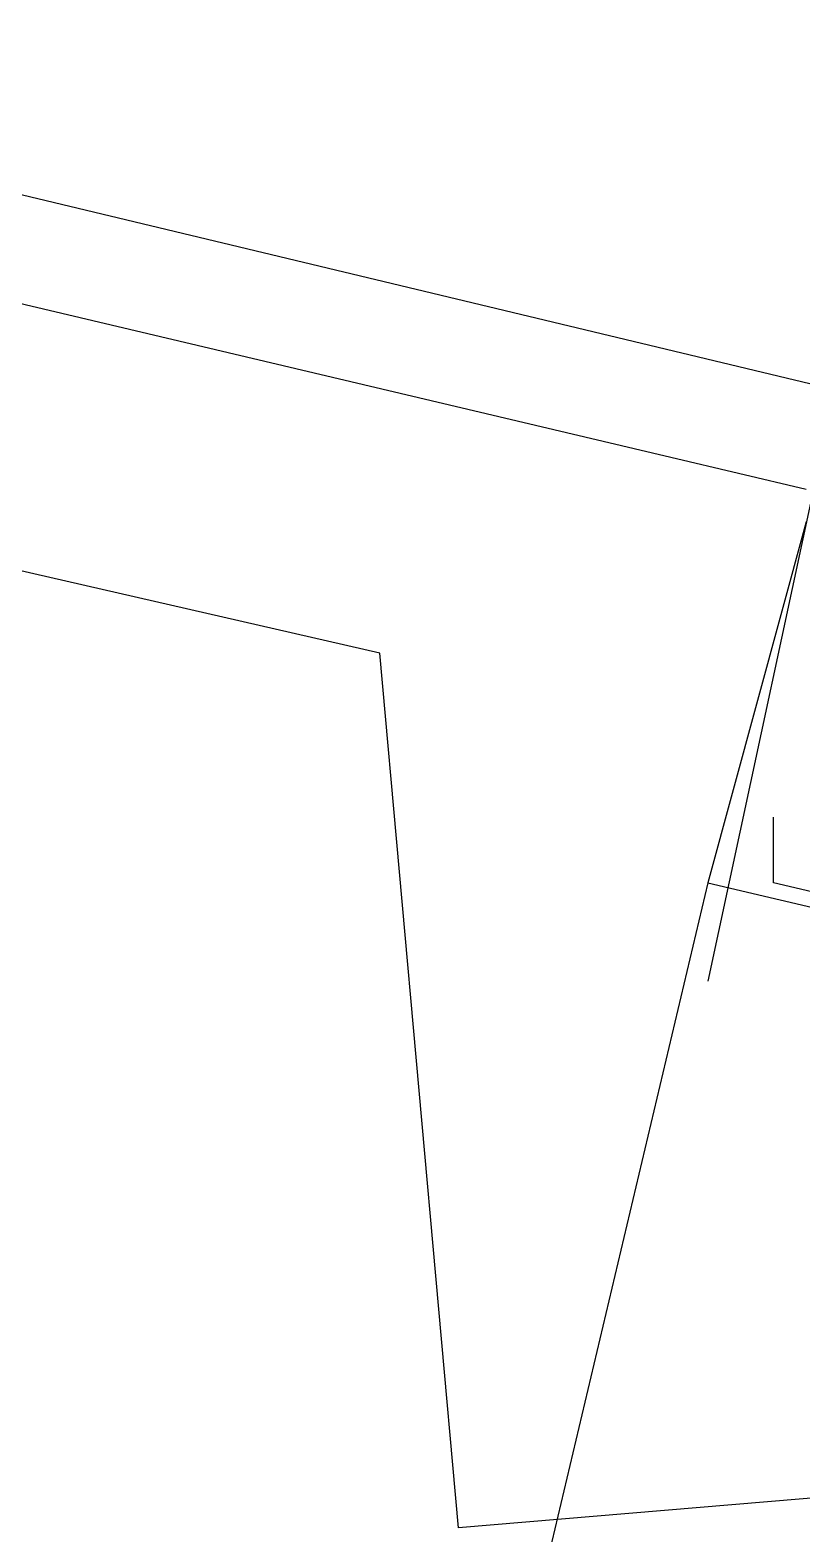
# Model space of a CAD drawing. Header units: feet. Extents: x -84 to 198, y -22 to 181.
# Drawn here: x 134.098 to 134.412, y 105.686 to 106.298 of the extents above; entities that cross this region are included whole.
import ezdxf

# ---------------------------------------------------------------- set-up
doc = ezdxf.new("R2010")
doc.units = ezdxf.units.FT
doc.layers.add('A-AREA-UNIDAD', color=30, linetype='CONTINUOUS')
doc.layers.add('A-LINEA', color=7, linetype='CONTINUOUS')

msp = doc.modelspace()

# ---------------------------------------------------------------- linework, layer by layer
at = {"layer": 'A-AREA-UNIDAD'}
msp.add_lwpolyline([(135.92, 108.3733), (135.328, 105.7778), (134.272, 105.6889), (134.24, 106.0444), (121.312, 109.0133), (121.28, 110.1333), (121.6, 111.4133), (118.752, 112.0533), (118.592, 112.3378), (112.56, 113.7244), (109.632, 101.6533), (108.56, 101.6533), (99.6, 103.8044), (98.272, 103.8933)], dxfattribs=at)
at = {"layer": 'A-LINEA'}
for p, q in [((134.4267, 106.1511), (130.2533, 107.1511)), ((134.4533, 106.2844), (134.3733, 105.9111)), ((134.4533, 106.2844), (134.3733, 105.9111)), ((134.4, 105.9511), (134.4, 105.9778)), ((134.4, 105.9778), (134.4, 105.9778)), ((134.4, 105.9511), (134.4, 105.9778)), ((134.4, 105.9778), (134.4, 105.9778)), ((134.4, 105.9511), (134.4, 105.9778)), ((134.4, 105.9778), (134.4, 105.9778)), ((134.4, 105.9511), (134.4, 105.9778)), ((134.4, 105.9778), (134.4, 105.9778)), ((134.4, 105.9511), (134.4, 105.9778)), ((134.4, 105.9778), (134.4, 105.9778)), ((134.4, 105.9511), (134.4, 105.9778)), ((134.4, 105.9778), (134.4, 105.9778)), ((134.4, 105.9644), (134.4, 105.9644)), ((134.4, 105.9644), (134.4, 105.9644)), ((134.4, 105.9644), (134.4, 105.9644)), ((134.4, 105.9644), (134.4, 105.9644)), ((134.4, 105.9644), (134.4, 105.9644)), ((134.4, 105.9644), (134.4, 105.9644)), ((134.4, 105.9644), (134.4, 105.9644)), ((134.4, 105.9644), (134.4, 105.9644)), ((134.4, 105.9644), (134.4, 105.9644)), ((134.4, 105.9644), (134.4, 105.9644)), ((134.4, 105.9644), (134.4, 105.9644)), ((134.4, 105.9644), (134.4, 105.9644)), ((134.3733, 105.9511), (132.6, 98.4711)), ((134.3733, 105.9511), (134.3733, 105.9511)), ((134.3733, 105.9511), (134.3733, 105.9511)), ((134.3733, 105.9511), (134.3733, 105.9511)), ((134.3733, 105.9511), (134.3733, 105.9511)), ((134.3733, 105.9511), (134.3733, 105.9511)), ((134.3733, 105.9511), (134.3733, 105.9511))]:
    msp.add_line(p, q, dxfattribs=at)
for points in [[(130.7333, 109.3778), (130.1867, 107.1111), (134.4133, 106.1111)], [(134.4133, 106.0978), (134.3733, 105.9511), (135.0533, 105.7911), (135.0533, 105.8044), (135.0533, 105.8044)], [(134.4133, 106.0978), (134.3733, 105.9511), (135.0533, 105.7911), (135.0533, 105.8044), (135.0533, 105.8044)], [(134.4133, 106.0978), (134.3733, 105.9511), (135.0533, 105.7911), (135.0533, 105.8044), (135.0533, 105.8044)], [(134.4133, 106.0978), (134.3733, 105.9511), (135.0533, 105.7911), (135.0533, 105.8044), (135.0533, 105.8044)], [(134.4133, 106.0978), (134.3733, 105.9511), (135.0533, 105.7911), (135.0533, 105.8044), (135.0533, 105.8044)], [(134.4133, 106.0978), (134.3733, 105.9511), (135.0533, 105.7911), (135.0533, 105.8044), (135.0533, 105.8044)], [(134.8533, 105.8711), (134.8533, 105.8444), (134.4, 105.9511)], [(134.8533, 105.8711), (134.8533, 105.8444), (134.4, 105.9511)], [(134.8533, 105.8711), (134.8533, 105.8444), (134.4, 105.9511)], [(134.8533, 105.8711), (134.8533, 105.8444), (134.4, 105.9511)], [(134.8533, 105.8711), (134.8533, 105.8444), (134.4, 105.9511)], [(134.8533, 105.8711), (134.8533, 105.8444), (134.4, 105.9511)]]:
    msp.add_lwpolyline(points, dxfattribs=at)

doc.saveas('drawing.dxf')
